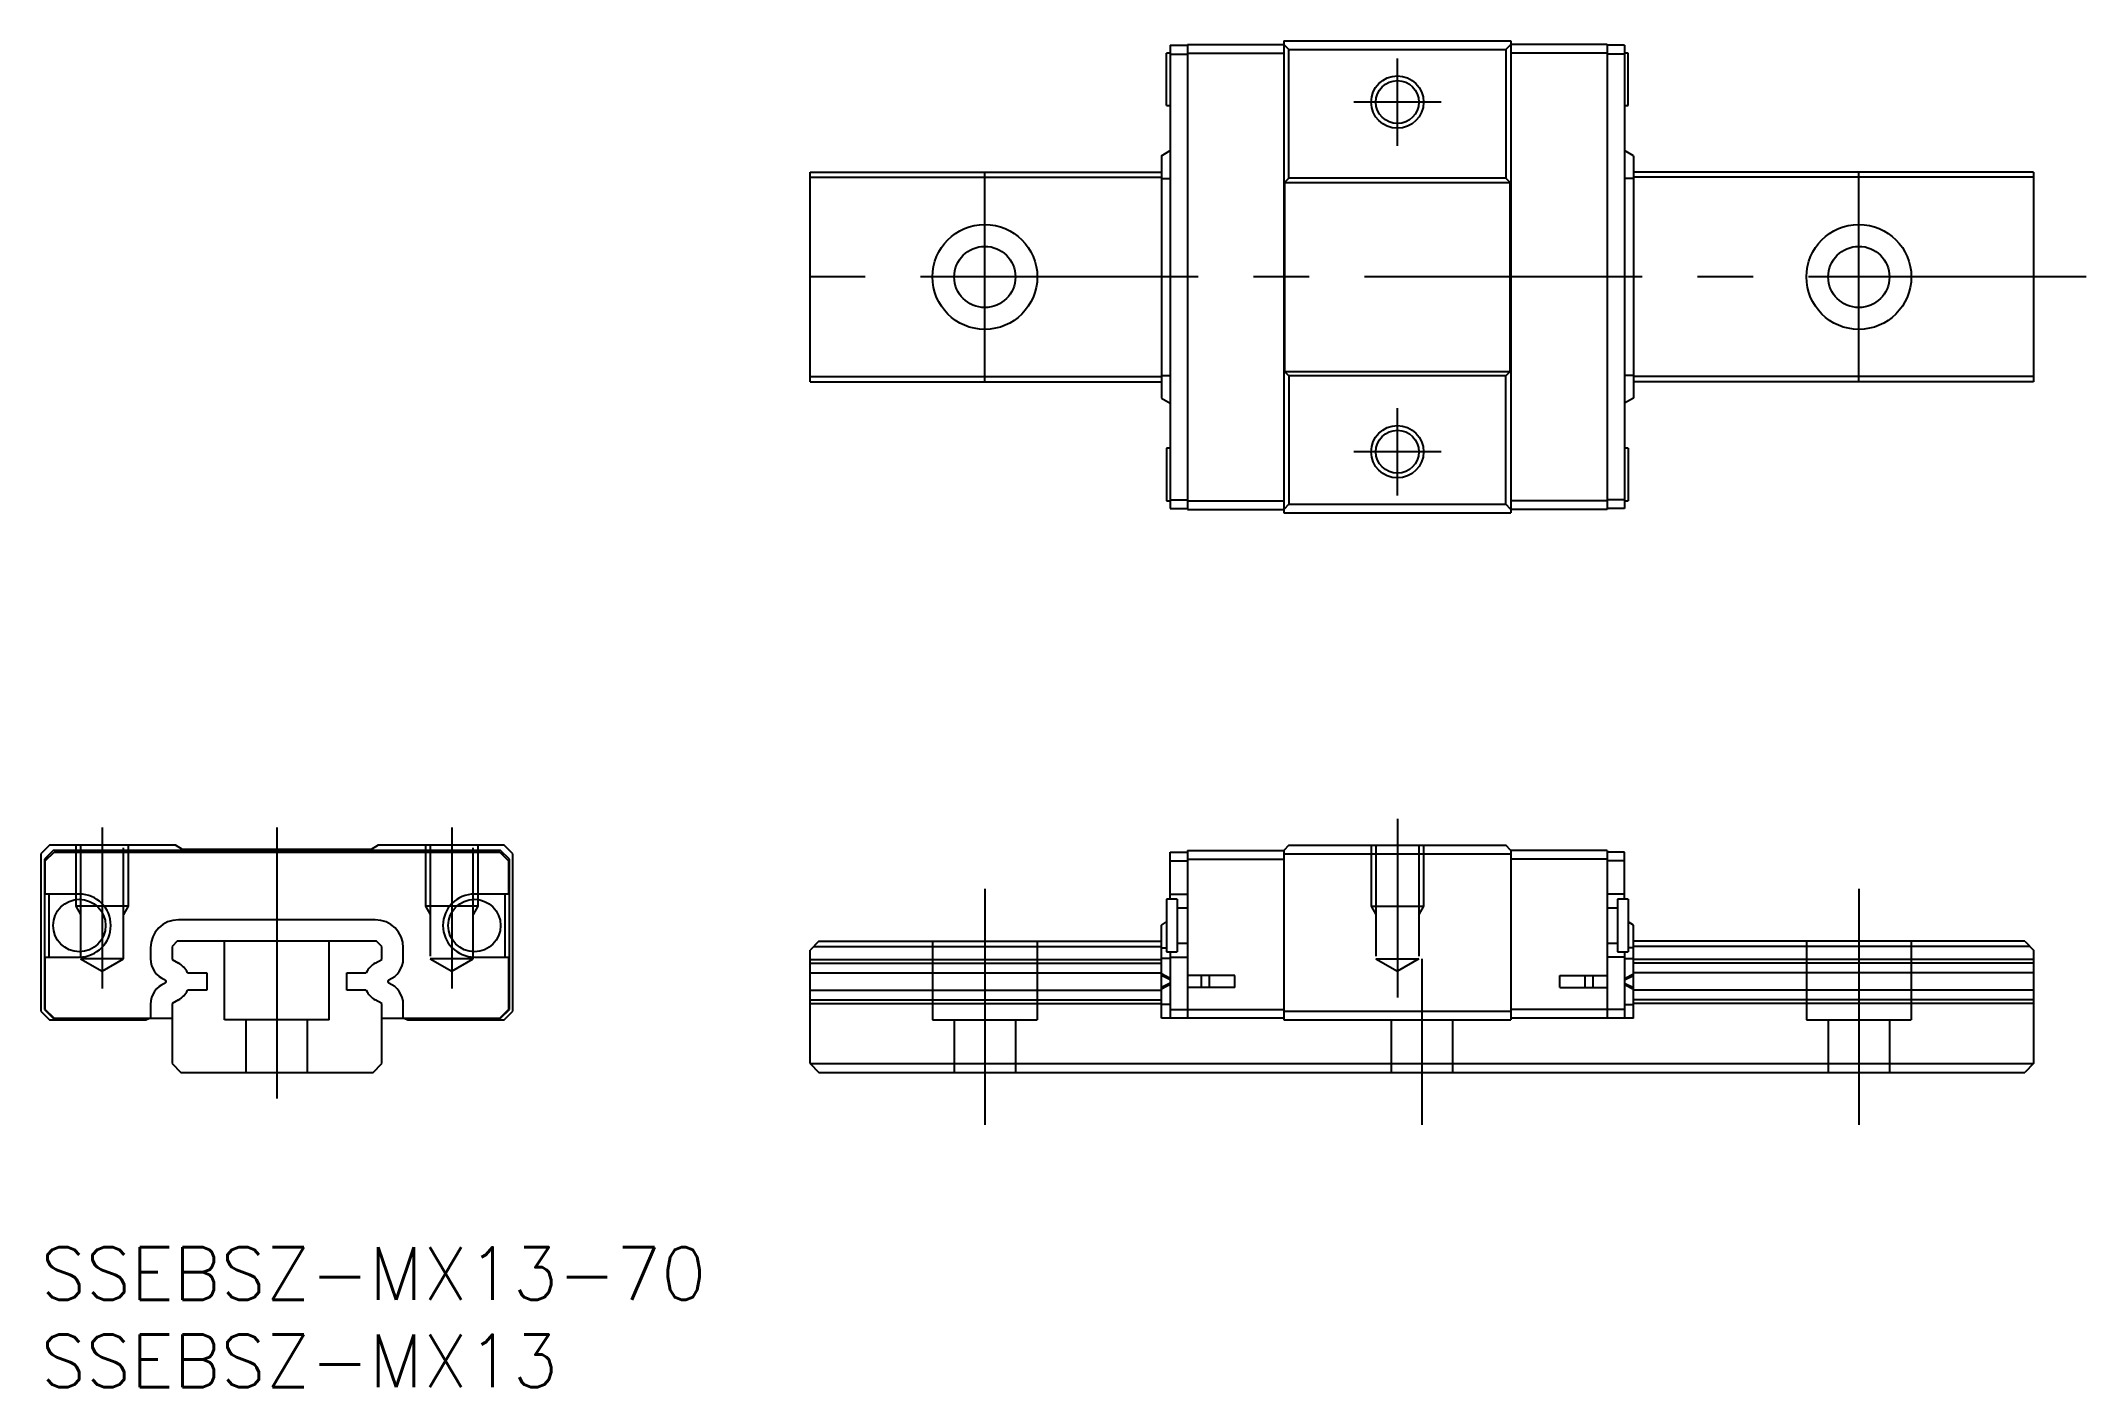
# Model space of a CAD drawing. Extents: x 0 to 117, y -8 to 69.
import ezdxf

# ---------------------------------------------------------------- set-up
doc = ezdxf.new("R2010")
doc.units = 0
doc.header["$LTSCALE"] = 0.5
doc.linetypes.add('CENTER', pattern=[50.8, 31.75, -6.35, 6.35, -6.35])
doc.linetypes.add('DASHED', pattern=[19.05, 12.7, -6.35])
for name, color, linetype in [('MSM_CENTER', 1, 'CENTER'), ('MSM_CONTINUOUS', 7, 'CONTINUOUS'), ('MSM_DASHED', 4, 'DASHED'), ('MSM_NARROW', 5, 'CONTINUOUS'), ('MSM_PART_NUMBER', 7, 'CONTINUOUS')]:
    doc.layers.add(name, color=color, linetype=linetype)
doc.styles.get("Standard").update_dxf_attribs({"font": 'txt.shx', "height": 3, "bigfont": 'bigfont.shx'})

# ---------------------------------------------------------------- blocks, each defined once
blk = doc.blocks.new('*U2')
at = {"layer": 'MSM_PART_NUMBER'}
blk.add_text('SSEBSZ-MX13-70', height=3, dxfattribs=at).set_placement((0, -3))
blk = doc.blocks.new('*U3')
at = {"layer": 'MSM_PART_NUMBER'}
blk.add_text('SSEBSZ-MX13', height=3, dxfattribs=at).set_placement((0, -8))

msp = doc.modelspace()

# ---------------------------------------------------------------- linework, layer by layer
at = {"layer": 'MSM_CENTER'}
for p, q in [((77.6, 63), (77.6, 68)), ((80.1, 65.5), (75.1, 65.5)), ((54, 49.5), (54, 61.5)), ((104, 49.5), (104, 61.5)), ((117, 55.5), (41, 55.5)), ((77.6, 43), (77.6, 48)), ((80.1, 45.5), (75.1, 45.5)), ((3.5, 24), (3.5, 14.79)), ((13.5, 24), (13.5, 8.5)), ((23.5, 24), (23.5, 14.79)), ((77.6, 24.5), (77.6, 14.29)), ((54, 20.5), (54, 7)), ((104, 20.5), (104, 7)), ((79, 16.5), (79, 7))]:
    msp.add_line(p, q, dxfattribs=at)
at = {"layer": 'MSM_CONTINUOUS'}
for p, q in [((64.4, 65.3), (64.4, 68.3)), ((64.6, 68.3), (64.4, 68.3)), ((64.6, 68.75), (64.6, 42.25)), ((64.6, 68.75), (65.6, 68.75)), ((64.6, 68.25), (65.6, 68.25)), ((65.6, 68.8), (65.6, 42.2)), ((65.6, 68.8), (71.1, 68.8)), ((65.6, 68.3), (71.1, 68.3)), ((71.1, 69), (71.1, 42)), ((71.1, 69), (84.1, 69)), ((71.4, 68.5), (71.1, 68.8)), ((71.4, 61.15), (71.4, 68.5)), ((71.4, 68.5), (83.8, 68.5)), ((84.1, 68.8), (83.8, 68.5)), ((83.8, 68.5), (83.8, 61.15)), ((84.1, 69), (84.1, 42)), ((89.6, 68.8), (84.1, 68.8)), ((89.6, 68.3), (84.1, 68.3)), ((89.6, 68.8), (89.6, 42.2)), ((90.6, 68.75), (89.6, 68.75)), ((90.6, 68.25), (89.6, 68.25)), ((90.6, 68.75), (90.6, 42.25)), ((90.8, 68.3), (90.6, 68.3)), ((90.8, 65.3), (90.8, 68.3)), ((64.4, 65.3), (64.6, 65.3)), ((90.6, 65.3), (90.8, 65.3)), ((64.1, 62.43), (64.6, 62.73)), ((64.1, 62.43), (64.1, 48.57)), ((91.1, 62.43), (90.6, 62.73)), ((91.1, 62.43), (91.1, 48.57)), ((44, 61.5), (64.1, 61.5)), ((44, 49.5), (44, 61.5)), ((44, 61.2), (64.1, 61.2)), ((64.1, 61.13), (64.6, 61.13)), ((71.4, 61.15), (71.15, 60.9)), ((71.15, 60.9), (84.05, 60.9)), ((71.15, 60.9), (71.15, 50.1)), ((83.8, 61.15), (71.4, 61.15)), ((84.05, 60.9), (83.8, 61.15)), ((84.05, 50.1), (84.05, 60.9)), ((91.1, 61.13), (90.6, 61.13)), ((114, 61.5), (91.1, 61.5)), ((114, 61.2), (91.1, 61.2)), ((114, 61.5), (114, 49.5)), ((44, 49.8), (64.1, 49.8)), ((44, 49.5), (64.1, 49.5)), ((64.1, 49.87), (64.6, 49.87)), ((71.15, 50.1), (84.05, 50.1)), ((71.4, 49.85), (71.15, 50.1)), ((83.8, 49.85), (71.4, 49.85)), ((71.4, 49.85), (71.4, 42.5)), ((84.05, 50.1), (83.8, 49.85)), ((83.8, 42.5), (83.8, 49.85)), ((91.1, 49.87), (90.6, 49.87)), ((114, 49.8), (91.1, 49.8)), ((114, 49.5), (91.1, 49.5)), ((64.1, 48.57), (64.6, 48.27)), ((91.1, 48.57), (90.6, 48.27)), ((64.4, 45.7), (64.4, 42.7)), ((64.6, 45.7), (64.4, 45.7)), ((90.8, 45.7), (90.6, 45.7)), ((90.8, 45.7), (90.8, 42.7)), ((64.4, 42.7), (64.6, 42.7)), ((64.6, 42.75), (65.6, 42.75)), ((64.6, 42.25), (65.6, 42.25)), ((65.6, 42.7), (71.1, 42.7)), ((65.6, 42.2), (71.1, 42.2)), ((71.4, 42.5), (71.1, 42.2)), ((71.4, 42.5), (83.8, 42.5)), ((84.1, 42.2), (83.8, 42.5)), ((89.6, 42.7), (84.1, 42.7)), ((89.6, 42.2), (84.1, 42.2)), ((90.6, 42.75), (89.6, 42.75)), ((90.6, 42.25), (89.6, 42.25)), ((90.6, 42.7), (90.8, 42.7)), ((71.1, 42), (84.1, 42)), ((0.5, 23), (0, 22.5)), ((0, 22.5), (0, 13.5)), ((0.7, 22.7), (0.2, 22.2)), ((0.25, 22.1), (0.75, 22.6)), ((7.7, 23), (0.5, 23)), ((26.3, 22.7), (0.7, 22.7)), ((0.75, 22.6), (26.25, 22.6)), ((8.1, 22.75), (7.7, 23)), ((18.9, 22.75), (8.1, 22.75)), ((19.3, 23), (18.9, 22.75)), ((26.5, 23), (19.3, 23)), ((26.25, 22.6), (26.75, 22.1)), ((26.8, 22.2), (26.3, 22.7)), ((27, 22.5), (26.5, 23)), ((27, 13.5), (27, 22.5)), ((64.6, 19.9), (64.6, 22.6)), ((64.6, 22.6), (65.6, 22.6)), ((65.6, 22.7), (71.1, 22.7)), ((65.6, 22.7), (65.6, 13.1)), ((71.4, 23), (71.1, 22.7)), ((71.1, 22.7), (71.1, 13)), ((71.1, 22.5), (84.1, 22.5)), ((71.4, 23), (83.8, 23)), ((84.1, 22.7), (83.8, 23)), ((84.1, 22.7), (84.1, 13)), ((89.6, 22.7), (84.1, 22.7)), ((89.6, 22.7), (89.6, 13.1)), ((90.6, 22.6), (89.6, 22.6)), ((90.6, 19.9), (90.6, 22.6)), ((0.2, 22.2), (0.2, 13.6)), ((0.25, 20.2), (0.25, 22.1)), ((26.75, 22.1), (26.75, 20.2)), ((26.8, 13.6), (26.8, 22.2)), ((64.6, 22.1), (65.6, 22.1)), ((65.6, 22.2), (71.1, 22.2)), ((89.6, 22.2), (84.1, 22.2)), ((90.6, 22.1), (89.6, 22.1)), ((2.2, 20.2), (0.25, 20.2)), ((0.45, 20.2), (0.45, 16.6)), ((26.75, 20.2), (24.8, 20.2)), ((26.55, 16.6), (26.55, 20.2)), ((64.4, 19.9), (64.4, 16.9)), ((65, 19.9), (64.4, 19.9)), ((64.6, 20.2), (65.6, 20.2)), ((65, 19.9), (65, 16.9)), ((90.6, 20.2), (89.6, 20.2)), ((90.2, 19.9), (90.2, 16.9)), ((90.8, 19.9), (90.2, 19.9)), ((90.8, 19.9), (90.8, 16.9)), ((19.13, 18.73), (7.87, 18.73)), ((65.6, 19.4), (65, 19.4)), ((90.2, 19.4), (89.6, 19.4)), ((64.1, 18.43), (64.4, 18.61)), ((64.1, 13.1), (64.1, 18.43)), ((91.1, 18.43), (90.8, 18.61)), ((91.1, 13.1), (91.1, 18.43)), ((0.25, 16.6), (2.2, 16.6)), ((0.25, 13.6), (0.25, 16.6)), ((6.27, 17.13), (6.27, 16.51)), ((7.8, 17.5), (7.5, 17.2)), ((7.5, 17.2), (7.5, 16.46)), ((7.5, 16.46), (7.87, 16.25)), ((19.2, 17.5), (7.8, 17.5)), ((19.13, 16.25), (19.5, 16.46)), ((19.5, 17.2), (19.2, 17.5)), ((19.5, 16.46), (19.5, 17.2)), ((20.73, 16.51), (20.73, 17.13)), ((24.8, 16.6), (26.75, 16.6)), ((26.75, 16.6), (26.75, 13.6)), ((44.5, 17.5), (44, 17)), ((44, 10.5), (44, 17)), ((44, 16.46), (64.1, 16.46)), ((44.2, 17.2), (64.1, 17.2)), ((44.5, 17.5), (64.1, 17.5)), ((64.1, 17.13), (64.4, 17.13)), ((64.6, 16.51), (64.1, 16.51)), ((64.4, 16.9), (65, 16.9)), ((64.6, 16.9), (64.6, 13.1)), ((64.6, 16.6), (65.6, 16.6)), ((65, 17.4), (65.6, 17.4)), ((89.6, 17.4), (90.2, 17.4)), ((90.6, 16.6), (89.6, 16.6)), ((90.2, 16.9), (90.8, 16.9)), ((90.6, 16.9), (90.6, 13.1)), ((90.6, 16.51), (91.1, 16.51)), ((91.1, 17.13), (90.8, 17.13)), ((113.5, 17.5), (91.1, 17.5)), ((113.8, 17.2), (91.1, 17.2)), ((114, 16.46), (91.1, 16.46)), ((113.5, 17.5), (114, 17)), ((114, 17), (114, 10.5)), ((8.39, 15.7), (9.5, 15.7)), ((9.5, 15.7), (9.5, 14.7)), ((17.5, 14.7), (17.5, 15.7)), ((17.5, 15.7), (18.61, 15.7)), ((44, 16.25), (64.1, 16.25)), ((44, 15.7), (64.1, 15.7)), ((64.6, 15.38), (64.1, 15.64)), ((64.6, 15.29), (64.1, 15.55)), ((68.3, 15.55), (65.6, 15.55)), ((66.4, 14.85), (66.4, 15.55)), ((66.86, 14.85), (66.86, 15.55)), ((68.3, 14.85), (68.3, 15.55)), ((86.9, 14.85), (86.9, 15.55)), ((86.9, 15.55), (89.6, 15.55)), ((88.34, 14.85), (88.34, 15.55)), ((88.8, 14.85), (88.8, 15.55)), ((90.6, 15.38), (91.1, 15.64)), ((90.6, 15.29), (91.1, 15.55)), ((114, 16.25), (91.1, 16.25)), ((114, 15.7), (91.1, 15.7)), ((7.87, 14.15), (7.5, 13.94)), ((9.5, 14.7), (8.39, 14.7)), ((18.61, 14.7), (17.5, 14.7)), ((19.5, 13.94), (19.13, 14.15)), ((44, 14.7), (64.1, 14.7)), ((44, 14.15), (64.1, 14.15)), ((64.6, 15.11), (64.1, 14.85)), ((64.6, 15.02), (64.1, 14.76)), ((64.6, 15.11), (64.6, 15.11)), ((68.3, 14.85), (65.6, 14.85)), ((86.9, 14.85), (89.6, 14.85)), ((90.6, 15.11), (91.1, 14.85)), ((90.6, 15.11), (90.6, 15.11)), ((90.6, 15.02), (91.1, 14.76)), ((114, 14.7), (91.1, 14.7)), ((114, 14.15), (91.1, 14.15)), ((0, 13.5), (0.5, 13)), ((0.2, 13.6), (0.7, 13.1)), ((0.75, 13.1), (0.25, 13.6)), ((0.5, 13), (6, 13)), ((0.7, 13.1), (7.5, 13.1)), ((6, 13), (6.22, 13.1)), ((6.27, 13.89), (6.27, 13.1)), ((7.5, 13.94), (7.5, 10.5)), ((19.5, 10.5), (19.5, 13.94)), ((19.5, 13.1), (26.3, 13.1)), ((20.73, 13.1), (20.73, 13.89)), ((20.78, 13.1), (21, 13)), ((21, 13), (26.5, 13)), ((26.75, 13.6), (26.25, 13.1)), ((26.3, 13.1), (26.8, 13.6)), ((26.5, 13), (27, 13.5)), ((44, 13.94), (64.1, 13.94)), ((64.6, 13.89), (64.1, 13.89)), ((71.1, 13.1), (64.1, 13.1)), ((64.6, 13.6), (71.1, 13.6)), ((71.1, 13.5), (84.1, 13.5)), ((71.1, 13), (84.1, 13)), ((90.6, 13.6), (84.1, 13.6)), ((91.1, 13.1), (84.1, 13.1)), ((90.6, 13.89), (91.1, 13.89)), ((114, 13.94), (91.1, 13.94)), ((7.5, 10.5), (8, 10)), ((8, 10), (19, 10)), ((19, 10), (19.5, 10.5)), ((44, 10.5), (114, 10.5)), ((44, 10.5), (44.5, 10)), ((44.5, 10), (113.5, 10)), ((114, 10.5), (113.5, 10))]:
    msp.add_line(p, q, dxfattribs=at)
for centre, radius in [((77.6, 65.5), 1.23), ((104, 55.5), 3), ((54, 55.5), 3), ((54, 55.5), 1.75), ((104, 55.5), 1.75), ((77.6, 45.5), 1.23), ((2.2, 18.4), 1.5), ((24.8, 18.4), 1.5)]:
    msp.add_circle(centre, radius, dxfattribs=at)
for centre, radius, start, end in [((2.2, 18.4), 1.8, 270, 90), ((24.8, 18.4), 1.8, 90, 270), ((7.87, 17.13), 1.6, 90, 180), ((19.13, 17.13), 1.6, 0, 90), ((7.57, 16.51), 1.3, 180, 248.8053), ((19.43, 16.51), 1.3, 291.1947, 0), ((7.06, 15.2), 0.1, 291.1947, 68.8053), ((7.21, 15.11), 1.32, 26.598, 60.0008), ((19.79, 15.11), 1.32, 119.9992, 153.402), ((19.94, 15.2), 0.1, 111.1947, 248.8053), ((7.57, 13.89), 1.3, 111.1947, 180), ((7.21, 15.29), 1.32, 299.9992, 333.402), ((19.79, 15.29), 1.32, 206.598, 240.0008), ((19.43, 13.89), 1.3, 0, 68.8053)]:
    msp.add_arc(centre, radius, start, end, dxfattribs=at)
at = {"layer": 'MSM_DASHED'}
for p, q in [((2, 23), (2, 19.5)), ((2.27, 23), (2.27, 16.5)), ((4.73, 16.5), (4.73, 23)), ((5, 23), (5, 19.5)), ((22, 23), (22, 19.5)), ((22.27, 23), (22.27, 16.5)), ((24.73, 16.5), (24.73, 23)), ((25, 23), (25, 19.5)), ((76.1, 23), (76.1, 19.5)), ((76.37, 23), (76.37, 16.5)), ((78.83, 23), (78.83, 16.5)), ((79.1, 23), (79.1, 19.5)), ((5, 19.5), (2, 19.5)), ((2, 19.5), (2.27, 19.03)), ((5, 19.5), (4.73, 19.03)), ((25, 19.5), (22, 19.5)), ((22, 19.5), (22.27, 19.03)), ((25, 19.5), (24.73, 19.03)), ((76.1, 19.5), (76.37, 19.03)), ((76.1, 19.5), (79.1, 19.5)), ((79.1, 19.5), (78.83, 19.03)), ((2.27, 16.5), (3.5, 15.79)), ((4.73, 16.5), (2.27, 16.5)), ((3.5, 15.79), (4.73, 16.5)), ((10.5, 13), (10.5, 17.5)), ((16.5, 13), (16.5, 17.5)), ((22.27, 16.5), (23.5, 15.79)), ((24.73, 16.5), (22.27, 16.5)), ((23.5, 15.79), (24.73, 16.5)), ((51, 17.5), (51, 13)), ((57, 17.5), (57, 13)), ((76.37, 16.5), (78.83, 16.5)), ((76.37, 16.5), (77.6, 15.79)), ((78.83, 16.5), (77.6, 15.79)), ((101, 17.5), (101, 13)), ((107, 17.5), (107, 13)), ((16.5, 13), (10.5, 13)), ((11.75, 10), (11.75, 13)), ((15.25, 10), (15.25, 13)), ((51, 13), (57, 13)), ((52.25, 13), (52.25, 10)), ((55.75, 13), (55.75, 10)), ((77.25, 13), (77.25, 10)), ((80.75, 13), (80.75, 10)), ((101, 13), (107, 13)), ((102.25, 13), (102.25, 10)), ((105.75, 13), (105.75, 10))]:
    msp.add_line(p, q, dxfattribs=at)
at = {"layer": 'MSM_NARROW'}
for centre in [(77.6, 65.5), (77.6, 45.5)]:
    msp.add_circle(centre, 1.5, dxfattribs=at)

# ---------------------------------------------------------------- block references
at = {"layer": 'MSM_CONTINUOUS'}
for name in ['*U2', '*U3']:
    msp.add_blockref(name, (0, 0), dxfattribs=at)

doc.saveas('drawing.dxf')
